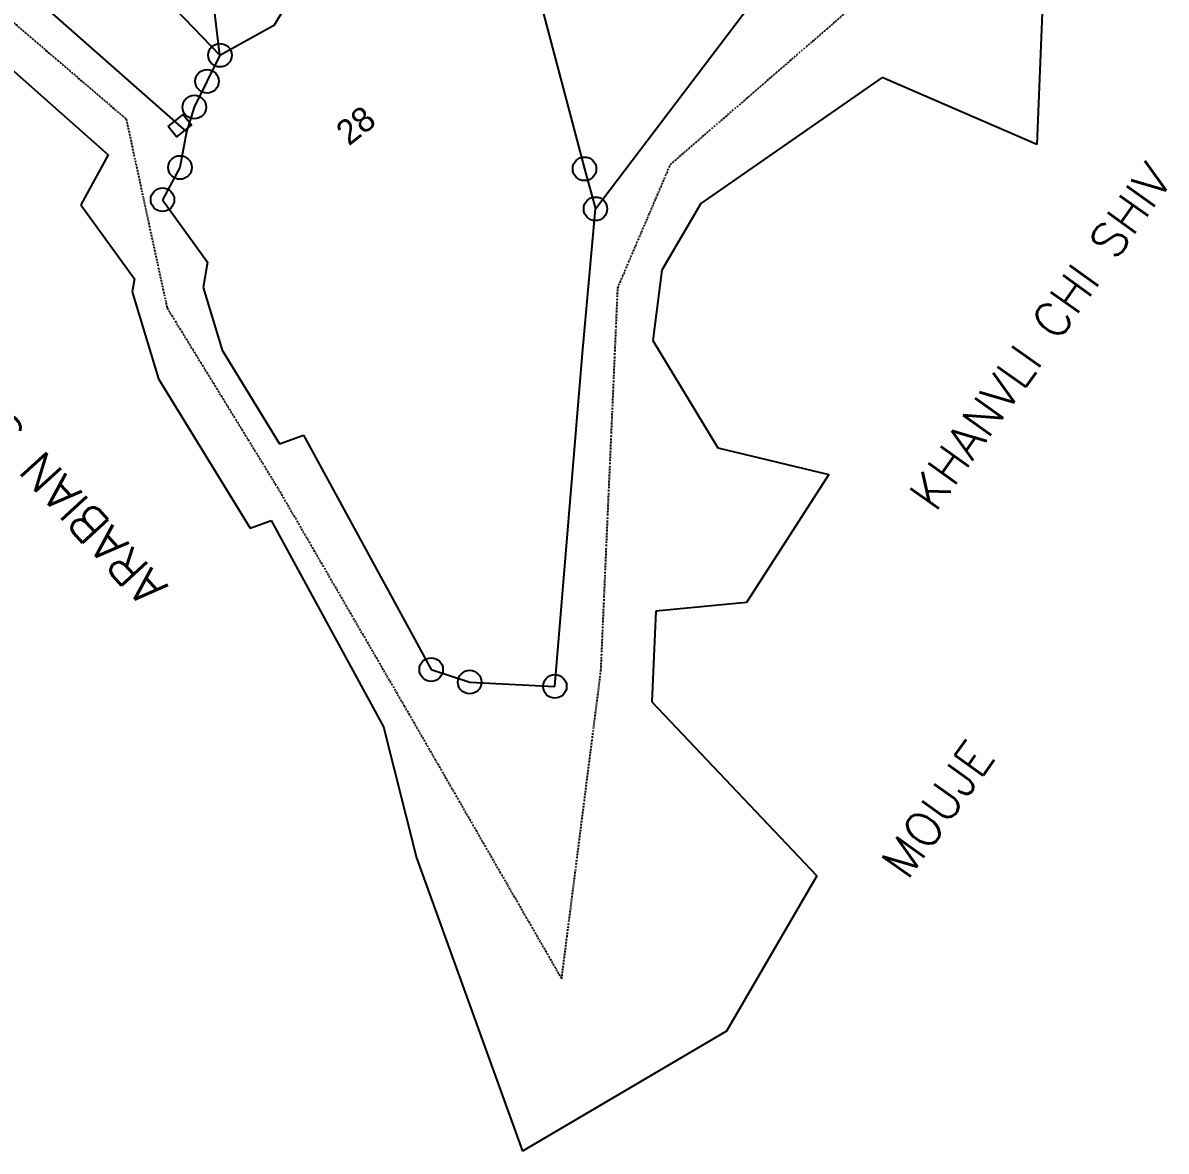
# Model space of a CAD drawing. Header units: metres. Extents: x 348758 to 350592, y 1757753 to 1760169.
# Drawn here: x 349637.5 to 350051.2, y 1757753.2 to 1758161.4 of the extents above; entities that cross this region are included whole.
import ezdxf

# ---------------------------------------------------------------- set-up
doc = ezdxf.new("R2010")
doc.units = ezdxf.units.M
doc.header["$MEASUREMENT"] = 0
doc.linetypes.add('DASHDOT', pattern=[1, 0.5, -0.25, 0, -0.25])
for name, color, linetype in [('OTHERS', 1, 'Continuous'), ('POLY_PARCEL', 6, 'Continuous'), ('POLY_WATER', 4, 'Continuous'), ('TEXT_MAPOUT', 7, 'Continuous'), ('TEXT_PARCEL', 7, 'Continuous'), ('V_BOUND_STREAM_LINE', 7, 'DASHDOT')]:
    doc.layers.add(name, color=color, linetype=linetype)
doc.styles.get("Standard").update_dxf_attribs({"font": 'simplex.shx'})
doc.styles.add('TEXT_MAP', font='')
doc.styles.get('TEXT_MAP').set_extended_font_data('Kruti Dev 050')

msp = doc.modelspace()

# ---------------------------------------------------------------- linework, layer by layer
msp.add_lwpolyline([(349690.02, 1758123.92), (349695.49, 1758128.24), (349698.47, 1758124.46), (349693.01, 1758120.14)], close=True)
for centre in [(349708.79, 1758149.71), (349704.13, 1758140.28), (349699.51, 1758130.93), (349694.33, 1758109.09), (349840.7, 1758108.6), (349687.99, 1758097.43), (349844.66, 1758094.12), (349785.22, 1757927.41), (349799.15, 1757922.88), (349829.98, 1757921.34)]:
    msp.add_circle(centre, 4.26)
at = {"layer": 'OTHERS'}
for p, q in [((349507, 1758255.89), (349668.35, 1758113.68)), ((349668.35, 1758113.68), (349658.48, 1758095.53)), ((349658.48, 1758095.53), (349677.88, 1758068.74)), ((349677.88, 1758068.74), (349677.07, 1758064.12)), ((349677.07, 1758064.12), (349686.54, 1758032.61)), ((349686.54, 1758032.61), (349719.72, 1757978.63)), ((349719.72, 1757978.63), (349727.31, 1757981.37)), ((349727.31, 1757981.37), (349768.02, 1757906.69)), ((349768.02, 1757906.69), (349779.88, 1757859.28)), ((349779.88, 1757859.28), (349779.88, 1757859.28)), ((349779.88, 1757859.28), (349818.29, 1757753.17))]:
    msp.add_line(p, q, dxfattribs=at)
at = {"layer": 'POLY_PARCEL'}
for p, q in [((349728.54, 1758160.68), (349766.07, 1758223.39)), ((349823.25, 1758174.64), (349840.7, 1758108.6)), ((349708.79, 1758149.71), (349706.36, 1758170.02)), ((349692.65, 1758166.4), (349708.79, 1758149.71)), ((349708.79, 1758149.71), (349728.54, 1758160.68)), ((349708.79, 1758149.71), (349699.51, 1758130.93)), ((349699.51, 1758130.93), (349696.68, 1758122.04)), ((349840.7, 1758108.6), (349844.66, 1758094.12))]:
    msp.add_line(p, q, dxfattribs=at)
at = {"layer": 'POLY_WATER'}
for p, q in [((349523.73, 1758274.48), (349696.68, 1758122.04)), ((349844.66, 1758094.12), (349921.36, 1758195.25)), ((350006.7, 1758176.22), (350004.39, 1758117.42)), ((349948.46, 1758141.63), (349882.84, 1758096.04)), ((350004.39, 1758117.42), (349948.46, 1758141.63)), ((349696.68, 1758122.04), (349694.33, 1758109.09)), ((349694.33, 1758109.09), (349687.99, 1758097.43)), ((349687.99, 1758097.43), (349704.34, 1758074.84)), ((349839.98, 1758041.88), (349844.66, 1758094.12)), ((349882.84, 1758096.04), (349868.69, 1758071.92)), ((349704.34, 1758074.84), (349702.73, 1758065.64)), ((349868.69, 1758071.92), (349865.4, 1758046.54)), ((349702.73, 1758065.64), (349709.55, 1758042.93)), ((349865.4, 1758046.54), (349888.89, 1758007.59)), ((349709.55, 1758042.93), (349730.36, 1758009.07)), ((349829.98, 1757921.34), (349839.98, 1758041.88)), ((349730.36, 1758009.07), (349739, 1758012.2)), ((349739, 1758012.2), (349785.22, 1757927.41)), ((349888.89, 1758007.59), (349929.17, 1757997.96)), ((349929.17, 1757997.96), (349899.37, 1757951.64)), ((349899.37, 1757951.64), (349866.57, 1757948.53)), ((349866.57, 1757948.53), (349865.09, 1757915.71)), ((349785.22, 1757927.41), (349799.15, 1757922.88)), ((349799.15, 1757922.88), (349829.98, 1757921.34)), ((349865.09, 1757915.71), (349924.75, 1757852.75)), ((349924.75, 1757852.75), (349892.07, 1757796.63)), ((349892.07, 1757796.63), (349818.29, 1757753.17))]:
    msp.add_line(p, q, dxfattribs=at)
at = {"layer": 'V_BOUND_STREAM_LINE'}
for p, q in [((349539.71, 1758242.31), (349674.87, 1758126.61)), ((349871.81, 1758110.21), (349942.25, 1758171.19)), ((349674.87, 1758126.61), (349689.64, 1758058.28)), ((349852.77, 1758065.62), (349871.81, 1758110.21)), ((349846.66, 1757927.06), (349852.77, 1758065.62)), ((349689.64, 1758058.28), (349729.44, 1757993.57)), ((349729.44, 1757993.57), (349775.5, 1757914.22)), ((349832.44, 1757815.47), (349846.66, 1757927.06)), ((349775.5, 1757914.22), (349832.44, 1757815.47))]:
    msp.add_line(p, q, dxfattribs=at)

# ---------------------------------------------------------------- texts
at = {"layer": 'TEXT_MAPOUT'}
for s, height, rotation, p in [('KHANVLI CHI SHIV', 12.5073, 54.4387, (349967.62, 1757983.89)), ('ARABIAN SEA', 12.5073, 132.4767, (349690.3, 1757957.62)), ('MOUJE', 12.507, 54.4387, (349957.5, 1757850.77))]:
    msp.add_text(s, height=height, rotation=rotation, dxfattribs=at).set_placement(p)
at = {"layer": 'TEXT_PARCEL', "style": 'TEXT_MAP'}
msp.add_text('28', height=9.005, rotation=38.2917, dxfattribs=at).set_placement((349755.43, 1758116.66))

doc.saveas('drawing.dxf')
